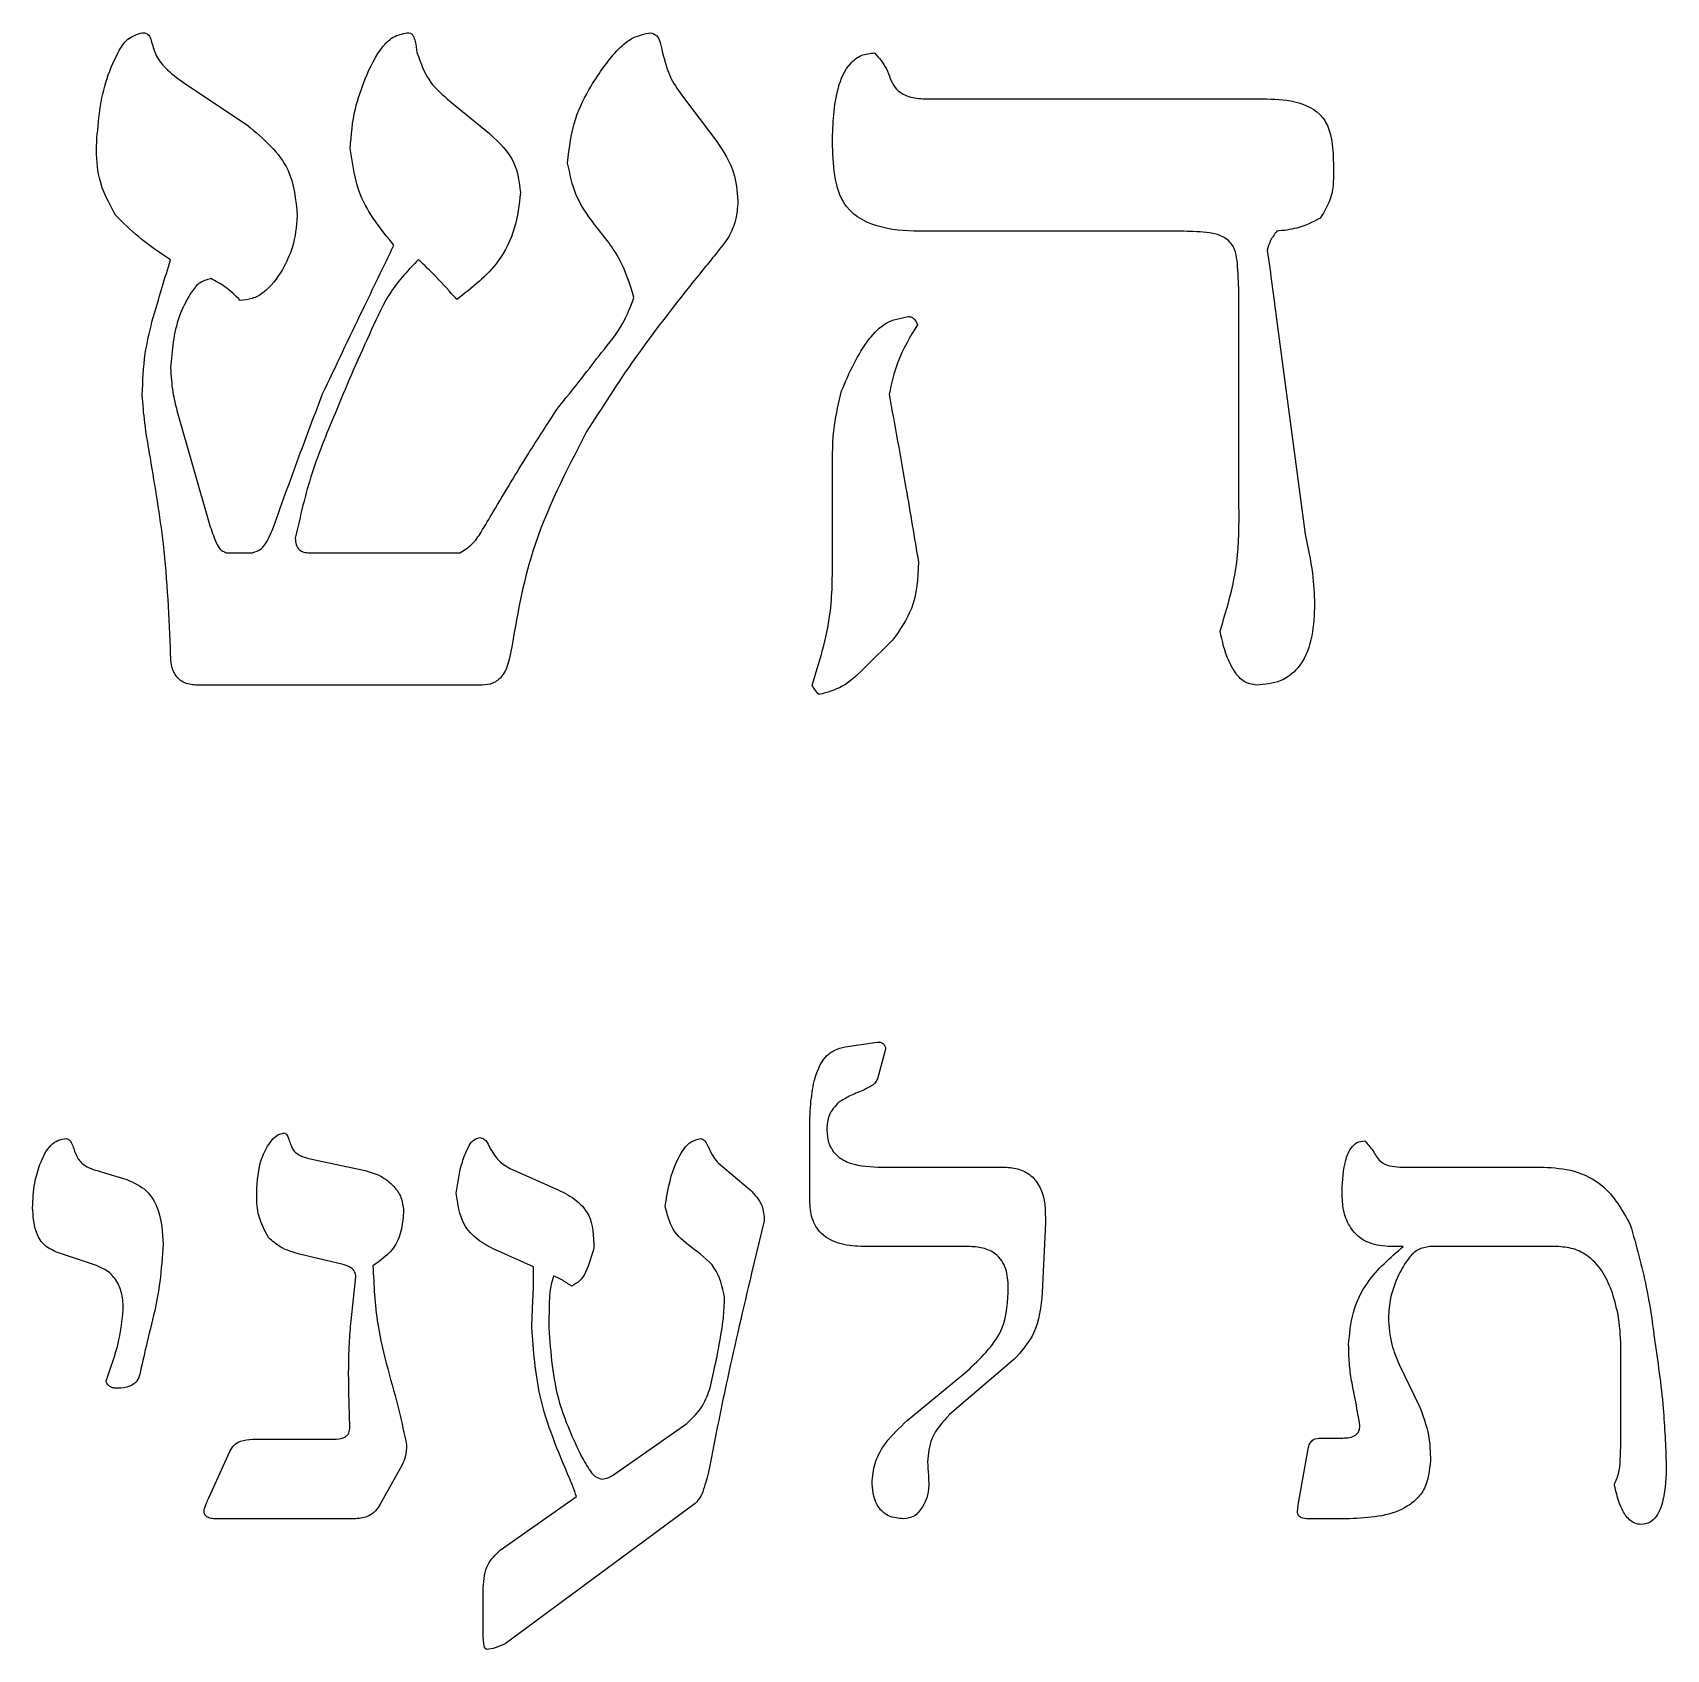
# Model space of a CAD drawing. Header units: inches. Extents: x -10.2 to 5.8, y -10.8 to 2.3.
# Drawn here: x -3.074 to -2.007, y -1.365 to -0.31 of the extents above; entities that cross this region are included whole.
import ezdxf

# ---------------------------------------------------------------- set-up
doc = ezdxf.new("R2010")
doc.units = ezdxf.units.IN
doc.header["$MEASUREMENT"] = 0

msp = doc.modelspace()

# ---------------------------------------------------------------- linework, layer by layer
at = {"color": 7, "linetype": 'Continuous', "lineweight": 25}
for p, q in [((-2.9752, -0.3423), (-2.9332, -0.3702)), ((-2.8012, -0.3543), (-2.7753, -0.3756)), ((-2.6487, -0.352), (-2.6269, -0.3807)), ((-2.491, -0.3529), (-2.2705, -0.3529)), ((-2.322, -0.4393), (-2.4914, -0.4393)), ((-2.286, -0.6185), (-2.286, -0.4812)), ((-2.2619, -0.4935), (-2.2428, -0.6371)), ((-2.9794, -0.5564), (-2.9581, -0.6307)), ((-2.5514, -0.6517), (-2.5514, -0.5953)), ((-2.9472, -0.6492), (-2.9301, -0.6492)), ((-2.8932, -0.6492), (-2.7947, -0.6492)), ((-2.5121, -0.7062), (-2.5294, -0.7233)), ((-2.7801, -0.7356), (-2.966, -0.7356)), ((-2.5432, -0.9717), (-2.5222, -0.9686)), ((-2.517, -0.9741), (-2.5219, -0.9925)), ((-2.5662, -1.0722), (-2.5662, -1.0278)), ((-3.0288, -1.0532), (-3.012, -1.0583)), ((-2.8873, -1.046), (-2.8566, -1.0524)), ((-2.761, -1.0516), (-2.732, -1.0643)), ((-2.6258, -1.0477), (-2.6051, -1.065)), ((-2.5218, -1.0502), (-2.4403, -1.0502)), ((-2.181, -1.0502), (-2.0872, -1.0502)), ((-2.5959, -1.0852), (-2.6042, -1.1194)), ((-2.4123, -1.0865), (-2.4144, -1.132)), ((-3.032, -1.1145), (-3.058, -1.1058)), ((-2.8709, -1.1138), (-2.8993, -1.107)), ((-2.7466, -1.1152), (-2.7714, -1.1043)), ((-2.4626, -1.102), (-2.531, -1.102)), ((-2.1787, -1.102), (-2.1886, -1.102)), ((-2.0787, -1.102), (-2.1614, -1.102)), ((-2.8657, -1.1505), (-2.8625, -1.1219)), ((-2.0366, -1.2266), (-2.0366, -1.1701)), ((-2.5026, -1.2157), (-2.462, -1.182)), ((-2.4329, -1.1759), (-2.475, -1.2118)), ((-2.1814, -1.1791), (-2.1685, -1.2055)), ((-2.6943, -1.251), (-2.6465, -1.2175)), ((-2.9585, -1.266), (-2.9449, -1.2358)), ((-2.9301, -1.2279), (-2.8773, -1.2279)), ((-2.247, -1.2682), (-2.2406, -1.233)), ((-2.2325, -1.2271), (-2.2182, -1.2271)), ((-2.8326, -1.2449), (-2.8466, -1.2702)), ((-2.7683, -1.3003), (-2.7186, -1.2653)), ((-2.8625, -1.2798), (-2.9541, -1.2798)), ((-2.641, -1.2699), (-2.765, -1.3613)), ((-2.2138, -1.2798), (-2.239, -1.2798)), ((-2.7794, -1.3545), (-2.7794, -1.3248))]:
    msp.add_line(p, q, dxfattribs=at)
for points, knots in [([(-3.032, -0.3839), (-3.0309, -0.3697), (-3.0293, -0.3483), (-3.0197, -0.3258), (-3.0123, -0.313), (-3.0054, -0.3108), (-3.002, -0.3097)], [0, 0, 0, 0, 0.500353, 0.751119, 0.877079, 1, 1, 1, 1]), ([(-3.002, -0.3097), (-3.0011, -0.3098), (-2.9993, -0.3099), (-2.9968, -0.3122), (-2.9962, -0.3145), (-2.9959, -0.3159)], [0, 0, 0, 0, 0.2800307, 0.5615029, 1, 1, 1, 1]), ([(-2.9959, -0.3159), (-2.995, -0.319), (-2.9933, -0.3253), (-2.9859, -0.3343), (-2.9793, -0.3393), (-2.9752, -0.3423)], [0, 0, 0, 0, 0.2792566, 0.5603324, 1, 1, 1, 1]), ([(-2.8565, -0.3398), (-2.8532, -0.3323), (-2.8486, -0.3218), (-2.8376, -0.3112), (-2.8312, -0.3102), (-2.8279, -0.3097)], [0, 0, 0, 0, 0.560286, 0.780717, 1, 1, 1, 1]), ([(-2.8279, -0.3097), (-2.8273, -0.3099), (-2.8261, -0.3102), (-2.8247, -0.3124), (-2.8235, -0.3165), (-2.823, -0.3203), (-2.8227, -0.3227)], [0, 0, 0, 0, 0.1254927, 0.2473476, 0.5028074, 1, 1, 1, 1]), ([(-2.709, -0.3445), (-2.7035, -0.336), (-2.6959, -0.3242), (-2.6819, -0.3121), (-2.6741, -0.3105), (-2.6701, -0.3097)], [0, 0, 0, 0, 0.5608, 0.781112, 1, 1, 1, 1]), ([(-2.6701, -0.3097), (-2.6687, -0.3102), (-2.6659, -0.3112), (-2.6637, -0.3162), (-2.663, -0.3198), (-2.6625, -0.322)], [0, 0, 0, 0, 0.274466, 0.558644, 1, 1, 1, 1]), ([(-2.8227, -0.3227), (-2.8202, -0.3297), (-2.8158, -0.3421), (-2.8057, -0.3505), (-2.8012, -0.3543)], [0, 0, 0, 0, 0.557298, 1, 1, 1, 1]), ([(-2.6625, -0.322), (-2.661, -0.3281), (-2.6581, -0.339), (-2.6516, -0.348), (-2.6487, -0.352)], [0, 0, 0, 0, 0.559912, 1, 1, 1, 1]), ([(-2.5514, -0.3811), (-2.5511, -0.3692), (-2.5506, -0.3513), (-2.5425, -0.3316), (-2.5329, -0.3238), (-2.5269, -0.3232), (-2.5239, -0.3229)], [0, 0, 0, 0, 0.500604, 0.749823, 0.875156, 1, 1, 1, 1]), ([(-2.5239, -0.3229), (-2.521, -0.3262), (-2.5151, -0.3328), (-2.5125, -0.3458), (-2.5017, -0.3522), (-2.4946, -0.3527), (-2.491, -0.3529)], [0, 0, 0, 0, 0.2725611, 0.5553882, 0.777271, 1, 1, 1, 1]), ([(-2.8662, -0.3854), (-2.8656, -0.3766), (-2.8644, -0.361), (-2.8589, -0.3463), (-2.8565, -0.3398)], [0, 0, 0, 0, 0.559635, 1, 1, 1, 1]), ([(-2.7243, -0.3948), (-2.7232, -0.3848), (-2.7213, -0.3671), (-2.7128, -0.3514), (-2.709, -0.3445)], [0, 0, 0, 0, 0.559381, 1, 1, 1, 1]), ([(-2.2705, -0.3529), (-2.2635, -0.353), (-2.2497, -0.3533), (-2.2301, -0.3622), (-2.2247, -0.3806), (-2.2244, -0.3916), (-2.2243, -0.3971)], [0, 0, 0, 0, 0.2817366, 0.5580386, 0.7784741, 1, 1, 1, 1]), ([(-2.9332, -0.3702), (-2.9228, -0.379), (-2.9042, -0.3948), (-2.9018, -0.4188), (-2.9008, -0.4294)], [0, 0, 0, 0, 0.5588987, 1, 1, 1, 1]), ([(-3.0194, -0.4289), (-3.0237, -0.421), (-3.0314, -0.4069), (-3.0318, -0.3909), (-3.032, -0.3839)], [0, 0, 0, 0, 0.558768, 1, 1, 1, 1]), ([(-2.7753, -0.3756), (-2.769, -0.3815), (-2.7578, -0.3921), (-2.7559, -0.4073), (-2.7551, -0.414)], [0, 0, 0, 0, 0.56006, 1, 1, 1, 1]), ([(-2.6269, -0.3807), (-2.6226, -0.3873), (-2.6148, -0.3991), (-2.6137, -0.4131), (-2.6131, -0.4193)], [0, 0, 0, 0, 0.559769, 1, 1, 1, 1]), ([(-2.4914, -0.4393), (-2.5006, -0.4392), (-2.5188, -0.4389), (-2.5441, -0.4267), (-2.5507, -0.4026), (-2.5512, -0.3883), (-2.5514, -0.3811)], [0, 0, 0, 0, 0.281939, 0.557897, 0.778315, 1, 1, 1, 1]), ([(-2.8377, -0.4483), (-2.8462, -0.4379), (-2.8614, -0.4194), (-2.8647, -0.3958), (-2.8662, -0.3854)], [0, 0, 0, 0, 0.560701, 1, 1, 1, 1]), ([(-2.681, -0.4825), (-2.6838, -0.4737), (-2.6892, -0.4558), (-2.7063, -0.4362), (-2.72, -0.4163), (-2.7228, -0.4019), (-2.7243, -0.3948)], [0, 0, 0, 0, 0.278214, 0.559566, 0.780475, 1, 1, 1, 1]), ([(-2.2243, -0.3971), (-2.2242, -0.4039), (-2.224, -0.416), (-2.2302, -0.4263), (-2.2329, -0.4308)], [0, 0, 0, 0, 0.5624289, 1, 1, 1, 1]), ([(-2.7551, -0.414), (-2.756, -0.4219), (-2.7578, -0.4377), (-2.7705, -0.4637), (-2.7868, -0.4763), (-2.7967, -0.4839)], [0, 0, 0, 0, 0.280934, 0.562216, 1, 1, 1, 1]), ([(-2.6131, -0.4193), (-2.6134, -0.4241), (-2.614, -0.4328), (-2.6179, -0.4406), (-2.6197, -0.4439)], [0, 0, 0, 0, 0.559911, 1, 1, 1, 1]), ([(-2.9835, -0.458), (-2.9907, -0.4532), (-3.0036, -0.4446), (-3.0146, -0.4337), (-3.0194, -0.4289)], [0, 0, 0, 0, 0.560391, 1, 1, 1, 1]), ([(-2.9008, -0.4294), (-2.9014, -0.4362), (-2.9025, -0.4485), (-2.908, -0.4595), (-2.9104, -0.4643)], [0, 0, 0, 0, 0.559514, 1, 1, 1, 1]), ([(-2.2329, -0.4308), (-2.2379, -0.4333), (-2.2469, -0.4378), (-2.2569, -0.4388), (-2.2613, -0.4393)], [0, 0, 0, 0, 0.557695, 1, 1, 1, 1]), ([(-2.6197, -0.4439), (-2.6227, -0.4479), (-2.628, -0.4549), (-2.6336, -0.4616), (-2.6361, -0.4646)], [0, 0, 0, 0, 0.559914, 1, 1, 1, 1]), ([(-2.286, -0.4812), (-2.2862, -0.475), (-2.2866, -0.4639), (-2.2881, -0.449), (-2.2968, -0.442), (-2.3079, -0.4397), (-2.3163, -0.4395), (-2.322, -0.4393)], [0, 0, 0, 0, 0.280589, 0.500359, 0.62416, 0.749523, 1, 1, 1, 1]), ([(-2.2613, -0.4393), (-2.2629, -0.4414), (-2.2658, -0.4451), (-2.2669, -0.4497), (-2.2675, -0.4517)], [0, 0, 0, 0, 0.561455, 1, 1, 1, 1]), ([(-2.9957, -0.4984), (-2.9935, -0.4909), (-2.9895, -0.4774), (-2.9854, -0.4639), (-2.9835, -0.458)], [0, 0, 0, 0, 0.559998, 1, 1, 1, 1]), ([(-2.8217, -0.4578), (-2.8281, -0.4645), (-2.8411, -0.4781), (-2.8524, -0.504), (-2.8643, -0.5295), (-2.8771, -0.5606), (-2.8923, -0.5965), (-2.8989, -0.6253), (-2.9021, -0.6397)], [0, 0, 0, 0, 0.137421, 0.277929, 0.418466, 0.559013, 0.779848, 1, 1, 1, 1]), ([(-2.8843, -0.5454), (-2.8756, -0.5273), (-2.8602, -0.4948), (-2.8445, -0.4625), (-2.8377, -0.4483)], [0, 0, 0, 0, 0.5599977, 1, 1, 1, 1]), ([(-2.7967, -0.4839), (-2.8012, -0.4788), (-2.8091, -0.4698), (-2.8178, -0.4615), (-2.8217, -0.4578)], [0, 0, 0, 0, 0.5599166, 1, 1, 1, 1]), ([(-2.2675, -0.4517), (-2.2664, -0.4595), (-2.2645, -0.4734), (-2.2627, -0.4874), (-2.2619, -0.4935)], [0, 0, 0, 0, 0.559992, 1, 1, 1, 1]), ([(-2.9104, -0.4643), (-2.9141, -0.4699), (-2.9194, -0.4778), (-2.9301, -0.4837), (-2.9354, -0.4842), (-2.938, -0.4845)], [0, 0, 0, 0, 0.5588675, 0.7795082, 1, 1, 1, 1]), ([(-2.6361, -0.4646), (-2.6513, -0.4836), (-2.6785, -0.5176), (-2.7018, -0.5543), (-2.7121, -0.5705)], [0, 0, 0, 0, 0.5599835, 1, 1, 1, 1]), ([(-2.9573, -0.4702), (-2.96, -0.471), (-2.9656, -0.4727), (-2.9722, -0.4824), (-2.9812, -0.5), (-2.9826, -0.5171), (-2.9835, -0.5285)], [0, 0, 0, 0, 0.123773, 0.249493, 0.500214, 1, 1, 1, 1]), ([(-2.938, -0.4845), (-2.9412, -0.4813), (-2.947, -0.4756), (-2.9541, -0.4718), (-2.9573, -0.4702)], [0, 0, 0, 0, 0.561924, 1, 1, 1, 1]), ([(-2.7022, -0.5185), (-2.6972, -0.5124), (-2.6882, -0.5014), (-2.6832, -0.4883), (-2.681, -0.4825)], [0, 0, 0, 0, 0.562415, 1, 1, 1, 1]), ([(-3.002, -0.5462), (-3.0017, -0.5372), (-3.0011, -0.521), (-2.9973, -0.5053), (-2.9957, -0.4984)], [0, 0, 0, 0, 0.5599783, 1, 1, 1, 1]), ([(-2.5454, -0.5435), (-2.5404, -0.5317), (-2.5333, -0.5153), (-2.5171, -0.498), (-2.507, -0.496), (-2.502, -0.495)], [0, 0, 0, 0, 0.560811, 0.781376, 1, 1, 1, 1]), ([(-2.4959, -0.5003), (-2.5007, -0.5083), (-2.5094, -0.5225), (-2.5128, -0.5387), (-2.5144, -0.5458)], [0, 0, 0, 0, 0.561299, 1, 1, 1, 1]), ([(-2.502, -0.495), (-2.5012, -0.495), (-2.4996, -0.4952), (-2.4973, -0.4972), (-2.4964, -0.4991), (-2.4959, -0.5003)], [0, 0, 0, 0, 0.279167, 0.5603597, 1, 1, 1, 1]), ([(-2.7314, -0.5557), (-2.7259, -0.5488), (-2.716, -0.5365), (-2.7064, -0.524), (-2.7022, -0.5185)], [0, 0, 0, 0, 0.559997, 1, 1, 1, 1]), ([(-2.9835, -0.5285), (-2.9832, -0.5338), (-2.9827, -0.5432), (-2.9804, -0.5524), (-2.9794, -0.5564)], [0, 0, 0, 0, 0.5596603, 1, 1, 1, 1]), ([(-2.5514, -0.5953), (-2.5514, -0.5855), (-2.5514, -0.568), (-2.5472, -0.551), (-2.5454, -0.5435)], [0, 0, 0, 0, 0.560439, 1, 1, 1, 1]), ([(-2.9967, -0.5873), (-2.9981, -0.5796), (-3.0005, -0.566), (-3.0016, -0.5523), (-3.002, -0.5462)], [0, 0, 0, 0, 0.560139, 1, 1, 1, 1]), ([(-2.9164, -0.6324), (-2.9105, -0.6161), (-2.9, -0.587), (-2.8891, -0.5581), (-2.8843, -0.5454)], [0, 0, 0, 0, 0.559993, 1, 1, 1, 1]), ([(-2.5144, -0.5458), (-2.5107, -0.5662), (-2.504, -0.6027), (-2.4979, -0.6393), (-2.4952, -0.6554)], [0, 0, 0, 0, 0.560009, 1, 1, 1, 1]), ([(-2.7729, -0.6224), (-2.7654, -0.6098), (-2.7519, -0.5873), (-2.7377, -0.5654), (-2.7314, -0.5557)], [0, 0, 0, 0, 0.55998, 1, 1, 1, 1]), ([(-2.7121, -0.5705), (-2.7253, -0.5959), (-2.7488, -0.6412), (-2.7575, -0.6915), (-2.7613, -0.7136)], [0, 0, 0, 0, 0.5596491, 1, 1, 1, 1]), ([(-2.9835, -0.7157), (-2.9845, -0.6916), (-2.9863, -0.6485), (-2.9936, -0.606), (-2.9967, -0.5873)], [0, 0, 0, 0, 0.559889, 1, 1, 1, 1]), ([(-2.2983, -0.7003), (-2.2938, -0.6854), (-2.2857, -0.6587), (-2.2859, -0.6308), (-2.286, -0.6185)], [0, 0, 0, 0, 0.558065, 1, 1, 1, 1]), ([(-2.7947, -0.6492), (-2.7919, -0.6475), (-2.7862, -0.6441), (-2.7797, -0.6341), (-2.7755, -0.6268), (-2.7729, -0.6224)], [0, 0, 0, 0, 0.2749543, 0.5569037, 1, 1, 1, 1]), ([(-2.9581, -0.6307), (-2.9568, -0.6346), (-2.955, -0.64), (-2.9518, -0.6471), (-2.9487, -0.6485), (-2.9472, -0.6492)], [0, 0, 0, 0, 0.5597, 0.784011, 1, 1, 1, 1]), ([(-2.9301, -0.6492), (-2.928, -0.6485), (-2.9239, -0.6472), (-2.9197, -0.6405), (-2.9176, -0.6355), (-2.9164, -0.6324)], [0, 0, 0, 0, 0.276191, 0.559129, 1, 1, 1, 1]), ([(-2.9021, -0.6397), (-2.902, -0.6411), (-2.9019, -0.6439), (-2.8998, -0.6474), (-2.8965, -0.649), (-2.8943, -0.6491), (-2.8932, -0.6492)], [0, 0, 0, 0, 0.280337, 0.559341, 0.779027, 1, 1, 1, 1]), ([(-2.2428, -0.6371), (-2.241, -0.6456), (-2.2377, -0.6607), (-2.2369, -0.6761), (-2.2366, -0.6829)], [0, 0, 0, 0, 0.560078, 1, 1, 1, 1]), ([(-2.5647, -0.7356), (-2.5599, -0.7203), (-2.5514, -0.693), (-2.5514, -0.6643), (-2.5514, -0.6517)], [0, 0, 0, 0, 0.558715, 1, 1, 1, 1]), ([(-2.4952, -0.6554), (-2.4957, -0.6658), (-2.4967, -0.6844), (-2.5074, -0.6995), (-2.5121, -0.7062)], [0, 0, 0, 0, 0.5604505, 1, 1, 1, 1]), ([(-2.2366, -0.6829), (-2.2369, -0.6897), (-2.2375, -0.7035), (-2.2438, -0.7222), (-2.2582, -0.7343), (-2.2691, -0.7352), (-2.2746, -0.7356)], [0, 0, 0, 0, 0.281042, 0.560739, 0.779855, 1, 1, 1, 1]), ([(-2.2746, -0.7356), (-2.2775, -0.7351), (-2.2832, -0.7341), (-2.2888, -0.7271), (-2.2948, -0.7163), (-2.2969, -0.7069), (-2.2983, -0.7003)], [0, 0, 0, 0, 0.185484, 0.371776, 0.558902, 1, 1, 1, 1]), ([(-2.7613, -0.7136), (-2.7625, -0.7196), (-2.7643, -0.728), (-2.773, -0.735), (-2.7777, -0.7354), (-2.7801, -0.7356)], [0, 0, 0, 0, 0.558383, 0.778996, 1, 1, 1, 1]), ([(-2.966, -0.7356), (-2.9688, -0.7354), (-2.9746, -0.735), (-2.9808, -0.7294), (-2.9833, -0.7224), (-2.9834, -0.718), (-2.9835, -0.7157)], [0, 0, 0, 0, 0.2802461, 0.5582247, 0.7786427, 1, 1, 1, 1]), ([(-2.5294, -0.7233), (-2.5343, -0.7282), (-2.5431, -0.737), (-2.5549, -0.7403), (-2.5601, -0.7418)], [0, 0, 0, 0, 0.5620508, 1, 1, 1, 1]), ([(-2.5601, -0.7418), (-2.5611, -0.7407), (-2.5628, -0.7388), (-2.5641, -0.7366), (-2.5647, -0.7356)], [0, 0, 0, 0, 0.559393, 1, 1, 1, 1]), ([(-2.5222, -0.9686), (-2.5213, -0.9685), (-2.5196, -0.9685), (-2.5177, -0.9701), (-2.5166, -0.9721), (-2.5169, -0.9734), (-2.517, -0.9741)], [0, 0, 0, 0, 0.278268, 0.561509, 0.778034, 1, 1, 1, 1]), ([(-2.5634, -0.9941), (-2.5616, -0.9883), (-2.5589, -0.9801), (-2.5501, -0.9734), (-2.5455, -0.9723), (-2.5432, -0.9717)], [0, 0, 0, 0, 0.558184, 0.779064, 1, 1, 1, 1]), ([(-2.5662, -1.0278), (-2.5662, -1.0214), (-2.5662, -1.0102), (-2.5643, -0.999), (-2.5634, -0.9941)], [0, 0, 0, 0, 0.560193, 1, 1, 1, 1]), ([(-2.5316, -1.0002), (-2.5346, -1.0014), (-2.5399, -1.0035), (-2.5448, -1.0064), (-2.547, -1.0077)], [0, 0, 0, 0, 0.560201, 1, 1, 1, 1]), ([(-2.5219, -0.9925), (-2.5225, -0.9936), (-2.5236, -0.9957), (-2.5272, -0.9981), (-2.5299, -0.9994), (-2.5316, -1.0002)], [0, 0, 0, 0, 0.278554, 0.559743, 1, 1, 1, 1]), ([(-2.547, -1.0077), (-2.5497, -1.0105), (-2.5544, -1.0155), (-2.5549, -1.0223), (-2.5551, -1.0253)], [0, 0, 0, 0, 0.558473, 1, 1, 1, 1]), ([(-3.0688, -1.0484), (-3.0669, -1.0439), (-3.0643, -1.0377), (-3.0572, -1.0323), (-3.0535, -1.0319), (-3.0516, -1.0316)], [0, 0, 0, 0, 0.55927, 0.77971, 1, 1, 1, 1]), ([(-3.0516, -1.0316), (-3.0508, -1.0319), (-3.0493, -1.0324), (-3.0479, -1.035), (-3.0472, -1.0369), (-3.0468, -1.038)], [0, 0, 0, 0, 0.276387, 0.558885, 1, 1, 1, 1]), ([(-2.9273, -1.0671), (-2.9269, -1.0593), (-2.9262, -1.0476), (-2.9199, -1.0357), (-2.915, -1.0294), (-2.9112, -1.0284), (-2.9093, -1.0279)], [0, 0, 0, 0, 0.4998743, 0.7504193, 0.8760665, 1, 1, 1, 1]), ([(-2.9093, -1.0279), (-2.9088, -1.0282), (-2.9078, -1.0287), (-2.9069, -1.0306), (-2.9064, -1.0319), (-2.9061, -1.0327)], [0, 0, 0, 0, 0.273747, 0.558202, 1, 1, 1, 1]), ([(-2.9061, -1.0327), (-2.9057, -1.0339), (-2.905, -1.0359), (-2.9041, -1.0379), (-2.9037, -1.0388)], [0, 0, 0, 0, 0.55998, 1, 1, 1, 1]), ([(-2.797, -1.0672), (-2.796, -1.0603), (-2.7946, -1.05), (-2.7901, -1.0389), (-2.7867, -1.0326), (-2.7834, -1.0314), (-2.7817, -1.0308)], [0, 0, 0, 0, 0.500199, 0.750942, 0.877543, 1, 1, 1, 1]), ([(-2.7817, -1.0308), (-2.7807, -1.0311), (-2.7787, -1.0316), (-2.7765, -1.0347), (-2.7753, -1.037), (-2.7746, -1.0384)], [0, 0, 0, 0, 0.276435, 0.559421, 1, 1, 1, 1]), ([(-2.6606, -1.0756), (-2.6591, -1.0668), (-2.657, -1.0537), (-2.6499, -1.04), (-2.644, -1.0331), (-2.6396, -1.0321), (-2.6374, -1.0316)], [0, 0, 0, 0, 0.49988, 0.750833, 0.876058, 1, 1, 1, 1]), ([(-2.6374, -1.0316), (-2.6366, -1.0319), (-2.6351, -1.0323), (-2.6335, -1.0347), (-2.6327, -1.0366), (-2.6322, -1.0377)], [0, 0, 0, 0, 0.275561, 0.559342, 1, 1, 1, 1]), ([(-2.5551, -1.0253), (-2.5549, -1.0283), (-2.5546, -1.0342), (-2.5499, -1.0421), (-2.5389, -1.0494), (-2.5288, -1.0498), (-2.5218, -1.0502)], [0, 0, 0, 0, 0.187156, 0.373743, 0.560514, 1, 1, 1, 1]), ([(-2.2187, -1.0686), (-2.2185, -1.0616), (-2.2182, -1.051), (-2.2143, -1.0391), (-2.2092, -1.0337), (-2.2056, -1.0332), (-2.2038, -1.033)], [0, 0, 0, 0, 0.500757, 0.750402, 0.875287, 1, 1, 1, 1]), ([(-2.2038, -1.033), (-2.202, -1.0351), (-2.1983, -1.0392), (-2.1947, -1.0466), (-2.1877, -1.0498), (-2.1833, -1.05), (-2.181, -1.0502)], [0, 0, 0, 0, 0.275937, 0.556883, 0.778376, 1, 1, 1, 1]), ([(-3.0468, -1.038), (-3.046, -1.0403), (-3.0445, -1.0447), (-3.0383, -1.0508), (-3.0324, -1.0523), (-3.0288, -1.0532)], [0, 0, 0, 0, 0.281663, 0.557686, 1, 1, 1, 1]), ([(-2.9037, -1.0388), (-2.9025, -1.04), (-2.9001, -1.0425), (-2.8942, -1.0444), (-2.8899, -1.0454), (-2.8873, -1.046)], [0, 0, 0, 0, 0.2773039, 0.5594482, 1, 1, 1, 1]), ([(-2.7746, -1.0384), (-2.7727, -1.0415), (-2.7693, -1.0471), (-2.7635, -1.0502), (-2.761, -1.0516)], [0, 0, 0, 0, 0.559514, 1, 1, 1, 1]), ([(-2.6322, -1.0377), (-2.6312, -1.0397), (-2.6295, -1.0433), (-2.627, -1.0464), (-2.6258, -1.0477)], [0, 0, 0, 0, 0.56051, 1, 1, 1, 1]), ([(-3.0736, -1.0767), (-3.0734, -1.0713), (-3.073, -1.0616), (-3.0701, -1.0524), (-3.0688, -1.0484)], [0, 0, 0, 0, 0.559946, 1, 1, 1, 1]), ([(-2.8566, -1.0524), (-2.853, -1.0535), (-2.846, -1.0555), (-2.838, -1.062), (-2.8324, -1.0698), (-2.8318, -1.0756), (-2.8314, -1.0785)], [0, 0, 0, 0, 0.280164, 0.560292, 0.780292, 1, 1, 1, 1]), ([(-2.4403, -1.0502), (-2.437, -1.0503), (-2.4304, -1.0507), (-2.4213, -1.0552), (-2.4125, -1.0672), (-2.4124, -1.0786), (-2.4123, -1.0865)], [0, 0, 0, 0, 0.1874509, 0.3742969, 0.5611266, 1, 1, 1, 1]), ([(-2.0872, -1.0502), (-2.0804, -1.0506), (-2.0669, -1.0516), (-2.0444, -1.0629), (-2.0357, -1.0784), (-2.0305, -1.0878)], [0, 0, 0, 0, 0.2810001, 0.5613871, 1, 1, 1, 1]), ([(-3.012, -1.0583), (-3.0075, -1.0604), (-2.9985, -1.0644), (-2.9895, -1.0804), (-2.9888, -1.0929), (-2.9884, -1.1006)], [0, 0, 0, 0, 0.279447, 0.559316, 1, 1, 1, 1]), ([(-2.732, -1.0643), (-2.7278, -1.0663), (-2.7195, -1.0703), (-2.7076, -1.083), (-2.7074, -1.0953), (-2.7072, -1.1028)], [0, 0, 0, 0, 0.281363, 0.560275, 1, 1, 1, 1]), ([(-2.6051, -1.065), (-2.6021, -1.0682), (-2.5967, -1.074), (-2.5961, -1.0818), (-2.5959, -1.0852)], [0, 0, 0, 0, 0.558774, 1, 1, 1, 1]), ([(-3.058, -1.1058), (-3.061, -1.1043), (-3.0671, -1.1014), (-3.0728, -1.0904), (-3.0733, -1.0819), (-3.0736, -1.0767)], [0, 0, 0, 0, 0.2793156, 0.5592156, 1, 1, 1, 1]), ([(-2.9197, -1.0961), (-2.9224, -1.091), (-2.9272, -1.0819), (-2.9273, -1.0716), (-2.9273, -1.0671)], [0, 0, 0, 0, 0.558172, 1, 1, 1, 1]), ([(-2.7714, -1.1043), (-2.7754, -1.1023), (-2.7833, -1.0982), (-2.7946, -1.086), (-2.7961, -1.0743), (-2.797, -1.0672)], [0, 0, 0, 0, 0.281218, 0.561907, 1, 1, 1, 1]), ([(-2.6218, -1.1353), (-2.6233, -1.1284), (-2.6264, -1.1145), (-2.6429, -1.1035), (-2.6568, -1.0917), (-2.6593, -1.0809), (-2.6606, -1.0756)], [0, 0, 0, 0, 0.277998, 0.559698, 0.781133, 1, 1, 1, 1]), ([(-2.531, -1.102), (-2.536, -1.1018), (-2.5458, -1.1014), (-2.5587, -1.0952), (-2.5655, -1.0838), (-2.566, -1.076), (-2.5662, -1.0722)], [0, 0, 0, 0, 0.280889, 0.559757, 0.779361, 1, 1, 1, 1]), ([(-2.1886, -1.102), (-2.1934, -1.1015), (-2.2029, -1.1005), (-2.2132, -1.0911), (-2.218, -1.0798), (-2.2184, -1.0723), (-2.2187, -1.0686)], [0, 0, 0, 0, 0.27959, 0.558607, 0.779138, 1, 1, 1, 1]), ([(-2.8314, -1.0785), (-2.8317, -1.0825), (-2.8322, -1.0906), (-2.8374, -1.1047), (-2.8461, -1.1108), (-2.8514, -1.1146)], [0, 0, 0, 0, 0.28123, 0.562017, 1, 1, 1, 1]), ([(-2.0305, -1.0878), (-2.0266, -1.1014), (-2.0198, -1.1255), (-2.0163, -1.1503), (-2.0148, -1.1613)], [0, 0, 0, 0, 0.559584, 1, 1, 1, 1]), ([(-2.8993, -1.107), (-2.9036, -1.1058), (-2.9112, -1.1037), (-2.9171, -1.0984), (-2.9197, -1.0961)], [0, 0, 0, 0, 0.560763, 1, 1, 1, 1]), ([(-2.9884, -1.1006), (-2.989, -1.1087), (-2.9899, -1.1234), (-2.9927, -1.1377), (-2.9939, -1.144)], [0, 0, 0, 0, 0.559876, 1, 1, 1, 1]), ([(-2.7072, -1.1028), (-2.7086, -1.1082), (-2.7107, -1.1157), (-2.7158, -1.1247), (-2.7198, -1.1269), (-2.7217, -1.1279)], [0, 0, 0, 0, 0.559751, 0.781441, 1, 1, 1, 1]), ([(-2.4366, -1.1285), (-2.4368, -1.1245), (-2.4372, -1.1166), (-2.4436, -1.1067), (-2.4532, -1.1025), (-2.4595, -1.1022), (-2.4626, -1.102)], [0, 0, 0, 0, 0.280716, 0.558987, 0.779192, 1, 1, 1, 1]), ([(-2.2144, -1.1663), (-2.2138, -1.1592), (-2.2126, -1.1449), (-2.2012, -1.1214), (-2.1872, -1.1094), (-2.1787, -1.102)], [0, 0, 0, 0, 0.280236, 0.560385, 1, 1, 1, 1]), ([(-2.1614, -1.102), (-2.1641, -1.1025), (-2.1694, -1.1035), (-2.1765, -1.1106), (-2.1797, -1.1167), (-2.1817, -1.1204)], [0, 0, 0, 0, 0.278265, 0.558466, 1, 1, 1, 1]), ([(-2.0422, -1.1323), (-2.0439, -1.1279), (-2.0475, -1.119), (-2.0564, -1.1088), (-2.0675, -1.1029), (-2.075, -1.1023), (-2.0787, -1.102)], [0, 0, 0, 0, 0.280485, 0.560087, 0.779969, 1, 1, 1, 1]), ([(-3.0144, -1.1432), (-3.0145, -1.1398), (-3.0149, -1.1331), (-3.0184, -1.1241), (-3.0246, -1.1176), (-3.0295, -1.1156), (-3.032, -1.1145)], [0, 0, 0, 0, 0.280441, 0.560055, 0.779986, 1, 1, 1, 1]), ([(-2.8625, -1.1219), (-2.8627, -1.1207), (-2.863, -1.1183), (-2.8662, -1.1152), (-2.8691, -1.1143), (-2.8709, -1.1138)], [0, 0, 0, 0, 0.279216, 0.55972, 1, 1, 1, 1]), ([(-2.8514, -1.1146), (-2.8508, -1.1273), (-2.8498, -1.1501), (-2.8443, -1.1722), (-2.8418, -1.1819)], [0, 0, 0, 0, 0.559913, 1, 1, 1, 1]), ([(-2.7469, -1.1344), (-2.7467, -1.1308), (-2.7464, -1.1244), (-2.7465, -1.118), (-2.7466, -1.1152)], [0, 0, 0, 0, 0.560115, 1, 1, 1, 1]), ([(-2.6042, -1.1194), (-2.6096, -1.1424), (-2.6193, -1.1834), (-2.6275, -1.2247), (-2.6311, -1.2429)], [0, 0, 0, 0, 0.559988, 1, 1, 1, 1]), ([(-2.7335, -1.1212), (-2.7344, -1.1242), (-2.7361, -1.1304), (-2.7364, -1.1419), (-2.7365, -1.1502), (-2.7366, -1.1553)], [0, 0, 0, 0, 0.2775833, 0.5585342, 1, 1, 1, 1]), ([(-2.7217, -1.1279), (-2.7238, -1.1265), (-2.7276, -1.124), (-2.7317, -1.122), (-2.7335, -1.1212)], [0, 0, 0, 0, 0.559879, 1, 1, 1, 1]), ([(-2.462, -1.182), (-2.4534, -1.1737), (-2.438, -1.1589), (-2.437, -1.1378), (-2.4366, -1.1285)], [0, 0, 0, 0, 0.559034, 1, 1, 1, 1]), ([(-2.1817, -1.1204), (-2.1838, -1.1254), (-2.1875, -1.1344), (-2.1882, -1.1441), (-2.1884, -1.1484)], [0, 0, 0, 0, 0.560106, 1, 1, 1, 1]), ([(-2.7477, -1.1549), (-2.7476, -1.151), (-2.7473, -1.1442), (-2.747, -1.1374), (-2.7469, -1.1344)], [0, 0, 0, 0, 0.559971, 1, 1, 1, 1]), ([(-2.6253, -1.166), (-2.6243, -1.1603), (-2.6224, -1.1502), (-2.622, -1.1399), (-2.6218, -1.1353)], [0, 0, 0, 0, 0.560029, 1, 1, 1, 1]), ([(-2.4144, -1.132), (-2.4153, -1.1413), (-2.4169, -1.158), (-2.428, -1.1704), (-2.4329, -1.1759)], [0, 0, 0, 0, 0.560537, 1, 1, 1, 1]), ([(-2.0366, -1.1701), (-2.0368, -1.1629), (-2.0371, -1.1501), (-2.0406, -1.1377), (-2.0422, -1.1323)], [0, 0, 0, 0, 0.560029, 1, 1, 1, 1]), ([(-3.0257, -1.1898), (-3.0226, -1.1813), (-3.017, -1.1662), (-3.0152, -1.1502), (-3.0144, -1.1432)], [0, 0, 0, 0, 0.560468, 1, 1, 1, 1]), ([(-2.9939, -1.144), (-2.9958, -1.1518), (-2.9992, -1.1655), (-3.0023, -1.1794), (-3.0037, -1.1855)], [0, 0, 0, 0, 0.5599984, 1, 1, 1, 1]), ([(-2.8673, -1.184), (-2.8672, -1.1778), (-2.8671, -1.1666), (-2.8661, -1.1554), (-2.8657, -1.1505)], [0, 0, 0, 0, 0.559969, 1, 1, 1, 1]), ([(-2.1884, -1.1484), (-2.1881, -1.1543), (-2.1873, -1.165), (-2.1832, -1.1748), (-2.1814, -1.1791)], [0, 0, 0, 0, 0.559765, 1, 1, 1, 1]), ([(-2.7229, -1.2537), (-2.7305, -1.2359), (-2.744, -1.2042), (-2.7466, -1.1699), (-2.7477, -1.1549)], [0, 0, 0, 0, 0.560112, 1, 1, 1, 1]), ([(-2.7366, -1.1553), (-2.7354, -1.1716), (-2.7332, -1.2008), (-2.7209, -1.2272), (-2.7154, -1.2389)], [0, 0, 0, 0, 0.559625, 1, 1, 1, 1]), ([(-2.0148, -1.1613), (-2.0126, -1.1768), (-2.0086, -1.2044), (-2.0075, -1.2323), (-2.007, -1.2446)], [0, 0, 0, 0, 0.560065, 1, 1, 1, 1]), ([(-2.6312, -1.1942), (-2.63, -1.189), (-2.6278, -1.1796), (-2.6261, -1.1702), (-2.6253, -1.166)], [0, 0, 0, 0, 0.559886, 1, 1, 1, 1]), ([(-2.207, -1.2191), (-2.208, -1.2131), (-2.2097, -1.2033), (-2.2126, -1.1897), (-2.2141, -1.1781), (-2.2143, -1.1702), (-2.2144, -1.1663)], [0, 0, 0, 0, 0.339876, 0.559924, 0.779977, 1, 1, 1, 1]), ([(-2.8418, -1.1819), (-2.8392, -1.1911), (-2.8345, -1.2076), (-2.831, -1.2243), (-2.8294, -1.2316)], [0, 0, 0, 0, 0.560278, 1, 1, 1, 1]), ([(-3.0181, -1.1946), (-3.019, -1.1946), (-3.0208, -1.1945), (-3.0232, -1.1936), (-3.025, -1.1919), (-3.0254, -1.1905), (-3.0257, -1.1898)], [0, 0, 0, 0, 0.280166, 0.559906, 0.779681, 1, 1, 1, 1]), ([(-3.0037, -1.1855), (-3.0042, -1.1871), (-3.0054, -1.1905), (-3.0109, -1.1941), (-3.0153, -1.1944), (-3.0181, -1.1946)], [0, 0, 0, 0, 0.279525, 0.560745, 1, 1, 1, 1]), ([(-2.8665, -1.2199), (-2.8667, -1.2132), (-2.8671, -1.2012), (-2.8672, -1.1893), (-2.8673, -1.184)], [0, 0, 0, 0, 0.560007, 1, 1, 1, 1]), ([(-2.6465, -1.2175), (-2.6426, -1.2138), (-2.6357, -1.2072), (-2.6326, -1.1982), (-2.6312, -1.1942)], [0, 0, 0, 0, 0.558684, 1, 1, 1, 1]), ([(-2.5255, -1.2549), (-2.525, -1.2505), (-2.5239, -1.2418), (-2.5158, -1.228), (-2.5076, -1.2204), (-2.5026, -1.2157)], [0, 0, 0, 0, 0.2794946, 0.559631, 1, 1, 1, 1]), ([(-2.475, -1.2118), (-2.4795, -1.2167), (-2.4877, -1.2255), (-2.4888, -1.2374), (-2.4893, -1.2426)], [0, 0, 0, 0, 0.559036, 1, 1, 1, 1]), ([(-2.1685, -1.2055), (-2.166, -1.2121), (-2.1615, -1.2238), (-2.1611, -1.2363), (-2.161, -1.2418)], [0, 0, 0, 0, 0.559537, 1, 1, 1, 1]), ([(-2.8773, -1.2279), (-2.8747, -1.2278), (-2.8714, -1.2276), (-2.8682, -1.2254), (-2.8667, -1.2232), (-2.8666, -1.2212), (-2.8665, -1.2199)], [0, 0, 0, 0, 0.499062, 0.624895, 0.750486, 1, 1, 1, 1]), ([(-2.2182, -1.2271), (-2.2167, -1.227), (-2.2138, -1.2269), (-2.2099, -1.2256), (-2.2073, -1.2226), (-2.2071, -1.2202), (-2.207, -1.2191)], [0, 0, 0, 0, 0.281159, 0.560896, 0.779877, 1, 1, 1, 1]), ([(-2.9449, -1.2358), (-2.9441, -1.2344), (-2.9424, -1.2314), (-2.937, -1.2284), (-2.9327, -1.2281), (-2.9301, -1.2279)], [0, 0, 0, 0, 0.2796621, 0.5609843, 1, 1, 1, 1]), ([(-2.8294, -1.2316), (-2.8296, -1.2342), (-2.8298, -1.2389), (-2.8317, -1.2431), (-2.8326, -1.2449)], [0, 0, 0, 0, 0.559901, 1, 1, 1, 1]), ([(-2.2406, -1.233), (-2.2403, -1.232), (-2.2397, -1.2301), (-2.2369, -1.2274), (-2.2342, -1.2272), (-2.2325, -1.2271)], [0, 0, 0, 0, 0.280826, 0.561481, 1, 1, 1, 1]), ([(-2.0409, -1.2576), (-2.0398, -1.2549), (-2.0374, -1.2495), (-2.0369, -1.2388), (-2.0367, -1.2312), (-2.0366, -1.2266)], [0, 0, 0, 0, 0.277584, 0.55854, 1, 1, 1, 1]), ([(-2.7154, -1.2389), (-2.7135, -1.2422), (-2.7109, -1.2469), (-2.7065, -1.2524), (-2.7036, -1.2534), (-2.7021, -1.2539)], [0, 0, 0, 0, 0.561808, 0.782513, 1, 1, 1, 1]), ([(-2.6311, -1.2429), (-2.6316, -1.2457), (-2.6324, -1.2506), (-2.634, -1.2554), (-2.6347, -1.2575)], [0, 0, 0, 0, 0.560063, 1, 1, 1, 1]), ([(-2.4893, -1.2426), (-2.4891, -1.2455), (-2.4888, -1.2506), (-2.4886, -1.2558), (-2.4884, -1.258)], [0, 0, 0, 0, 0.560005, 1, 1, 1, 1]), ([(-2.161, -1.2418), (-2.1616, -1.2481), (-2.1625, -1.2575), (-2.1701, -1.2675), (-2.1853, -1.2783), (-2.2011, -1.2791), (-2.2138, -1.2798)], [0, 0, 0, 0, 0.249736, 0.375246, 0.500938, 1, 1, 1, 1]), ([(-2.007, -1.2446), (-2.0072, -1.2523), (-2.0075, -1.2639), (-2.0119, -1.2769), (-2.0175, -1.2827), (-2.0215, -1.2832), (-2.0234, -1.2835)], [0, 0, 0, 0, 0.500746, 0.750312, 0.875349, 1, 1, 1, 1]), ([(-2.7186, -1.2653), (-2.7193, -1.2631), (-2.7207, -1.2592), (-2.7222, -1.2554), (-2.7229, -1.2537)], [0, 0, 0, 0, 0.559935, 1, 1, 1, 1]), ([(-2.7021, -1.2539), (-2.7005, -1.2537), (-2.6977, -1.2533), (-2.6953, -1.2517), (-2.6943, -1.251)], [0, 0, 0, 0, 0.5577695, 1, 1, 1, 1]), ([(-2.6347, -1.2575), (-2.6354, -1.2601), (-2.6366, -1.2647), (-2.6396, -1.2683), (-2.641, -1.2699)], [0, 0, 0, 0, 0.56163, 1, 1, 1, 1]), ([(-2.5047, -1.2798), (-2.5082, -1.2795), (-2.5152, -1.279), (-2.5247, -1.2695), (-2.5252, -1.2604), (-2.5255, -1.2549)], [0, 0, 0, 0, 0.280912, 0.559614, 1, 1, 1, 1]), ([(-2.4884, -1.258), (-2.4887, -1.2608), (-2.4891, -1.2657), (-2.4915, -1.27), (-2.4926, -1.2719)], [0, 0, 0, 0, 0.55965, 1, 1, 1, 1]), ([(-2.0234, -1.2835), (-2.0248, -1.2833), (-2.0276, -1.283), (-2.0323, -1.2797), (-2.0377, -1.2713), (-2.0396, -1.2631), (-2.0409, -1.2576)], [0, 0, 0, 0, 0.12483, 0.25022, 0.499837, 1, 1, 1, 1]), ([(-2.9617, -1.2743), (-2.9612, -1.2727), (-2.9603, -1.2699), (-2.9591, -1.2672), (-2.9585, -1.266)], [0, 0, 0, 0, 0.5594095, 1, 1, 1, 1]), ([(-2.2478, -1.2758), (-2.2477, -1.2744), (-2.2475, -1.2718), (-2.2471, -1.2693), (-2.247, -1.2682)], [0, 0, 0, 0, 0.559876, 1, 1, 1, 1]), ([(-2.9541, -1.2798), (-2.9551, -1.2798), (-2.9571, -1.2797), (-2.9598, -1.2787), (-2.9616, -1.2767), (-2.9617, -1.2751), (-2.9617, -1.2743)], [0, 0, 0, 0, 0.280398, 0.559923, 0.779338, 1, 1, 1, 1]), ([(-2.8466, -1.2702), (-2.8476, -1.2717), (-2.8495, -1.2749), (-2.8549, -1.2789), (-2.8596, -1.2795), (-2.8625, -1.2798)], [0, 0, 0, 0, 0.280807, 0.562059, 1, 1, 1, 1]), ([(-2.4926, -1.2719), (-2.4943, -1.2743), (-2.4972, -1.2787), (-2.5024, -1.2795), (-2.5047, -1.2798)], [0, 0, 0, 0, 0.559997, 1, 1, 1, 1]), ([(-2.239, -1.2798), (-2.2407, -1.2798), (-2.2434, -1.2797), (-2.2464, -1.2786), (-2.2475, -1.2771), (-2.2477, -1.2762), (-2.2478, -1.2758)], [0, 0, 0, 0, 0.498643, 0.751239, 0.873169, 1, 1, 1, 1]), ([(-2.7794, -1.3248), (-2.779, -1.3194), (-2.7783, -1.3098), (-2.7713, -1.3032), (-2.7683, -1.3003)], [0, 0, 0, 0, 0.560069, 1, 1, 1, 1]), ([(-2.777, -1.365), (-2.7775, -1.3648), (-2.7784, -1.3643), (-2.7789, -1.3624), (-2.7793, -1.3592), (-2.7794, -1.3564), (-2.7794, -1.3545)], [0, 0, 0, 0, 0.123565, 0.248266, 0.502433, 1, 1, 1, 1]), ([(-2.765, -1.3613), (-2.7672, -1.3623), (-2.771, -1.3642), (-2.7752, -1.3648), (-2.777, -1.365)], [0, 0, 0, 0, 0.560452, 1, 1, 1, 1])]:
    msp.add_open_spline(points, degree=3, knots=knots, dxfattribs=at)

doc.saveas('drawing.dxf')
